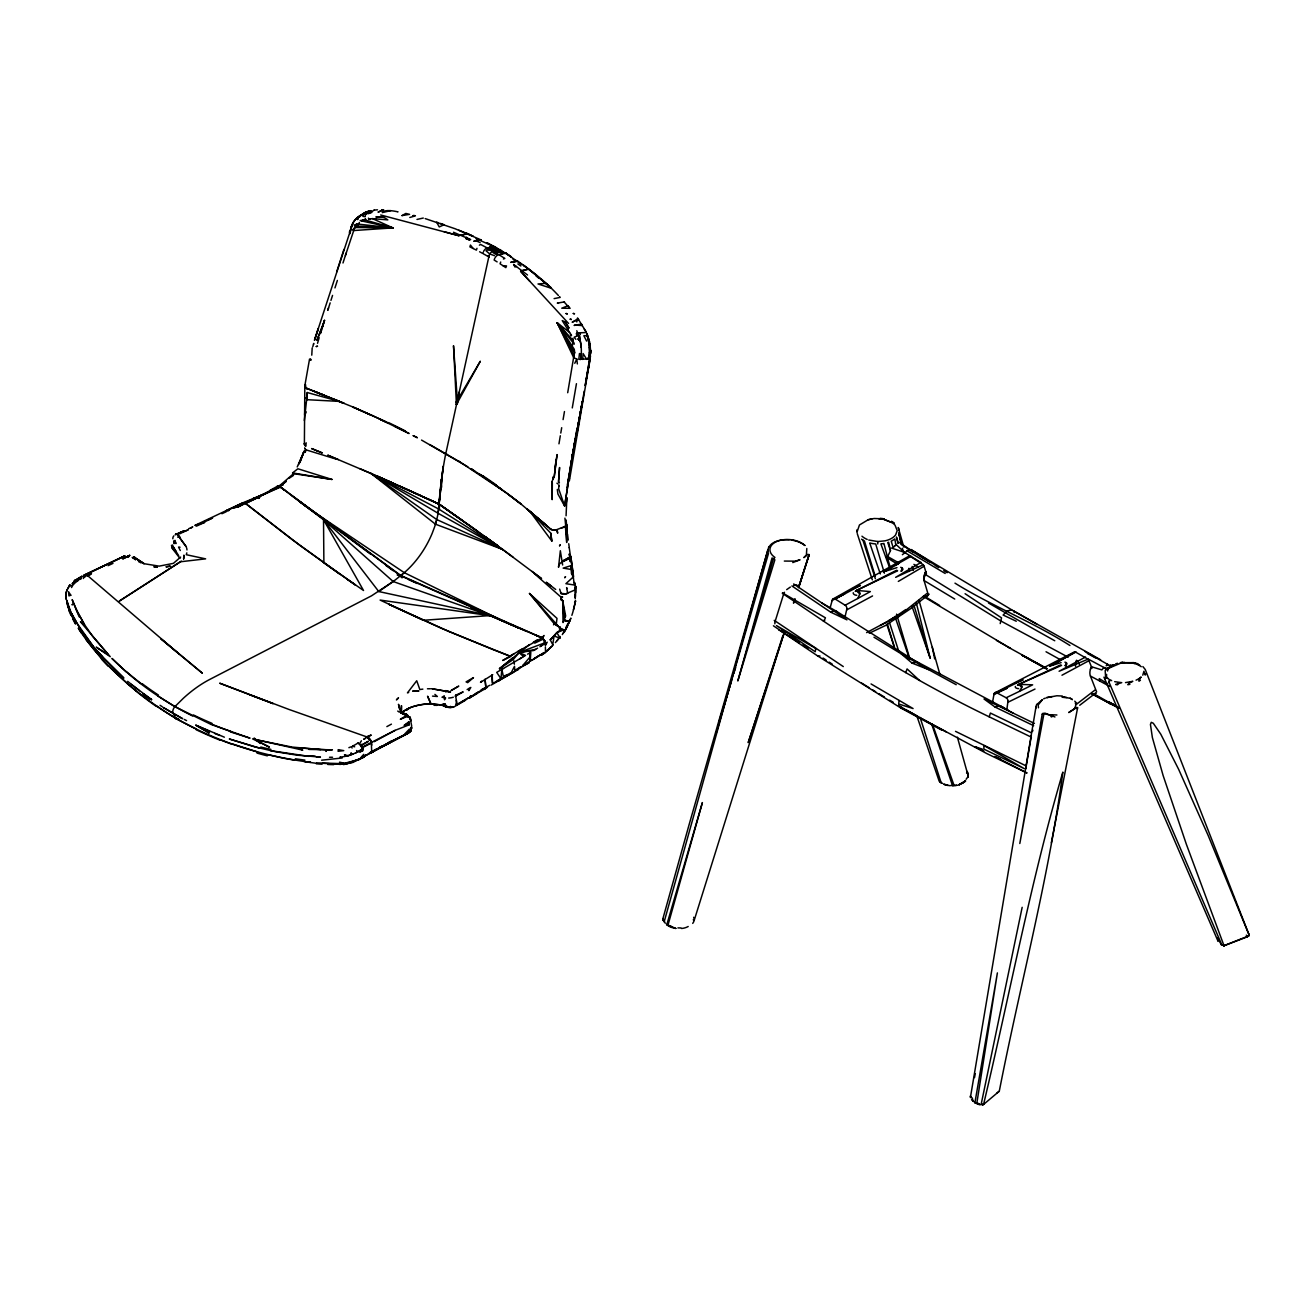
<?xml version="1.0" encoding="UTF-8"?>
<svg xmlns="http://www.w3.org/2000/svg" width="1315" height="1315" viewBox="0 0 1315 1315"><rect width="100%" height="100%" fill="white"/><g stroke="black" fill="none" stroke-linecap="round" stroke-linejoin="round"><path stroke-width="1.5" d="M877.763 543.999L877.779 541.55L868.771 540.021M305.162 414.899L305.195 403.409L304.62 414.8M575.428 586.572L575.23 598.867M562.278 562.869L562.294 561.653L569.559 557.839L570.365 561.784L569.198 553.977C572.847 561.702 558.481 559.319 558.53 567.258L560.338 550.722L562.639 565.006M553.681 477.805L551.955 481.537L552.185 499.651L552.333 483.23M846.942 608.549L844.904 617.442M572.88 577.285L570.973 565.664L563.165 568.113L571.598 569.543L572.88 577.285L565.91 583.696L574.211 584.994L572.913 573.192M304.39 443.911L304.817 385.854M491.777 675.269L492.517 683.422L492.204 675.022M575.362 594.791L575.312 597.47L575.723 587.098L574.491 582.463L575.773 587.542L574.885 588.824L575.756 587.18L574.885 588.824M304.423 443.632L304.62 444.881M305.507 384.407L305.442 387.547C305.524 380.906 303.535 388.467 307.332 388.911L304.866 386.528A5.178 3.271 3.4 0 1 304.866 385.542L305.113 384.933M135.116 559.5L134.607 557.281L135.05 558.711M361.198 757.177L363.745 754.366L364.288 756.832L362.102 758.196M1220.862 944.433L1221.865 945.041L1109.038 682.255L1109.153 679.296M457.587 403.179L459.116 392.166L456.437 404.478L457.686 399.744L480.32 361.214L456.437 404.478L457.291 399.513L453.511 345.73L456.437 404.478L457.686 399.744M338.875 401.289L343.922 403.294L306.247 388.139L339.254 401.387L306.905 399.694L307.184 392.511M545.511 651.944L545.38 646.931M532.082 571.433L541.566 578.633L502.56 549.407L438.076 513.261L443.204 466.25L439.079 504.089L478.413 531.819M566.075 515.776L566.864 497.596L566.469 502.182M67.016 600.725L69.399 610.965M67.016 600.626L67.755 606.692L73.377 619.464M798.534 587.18L798.172 585.438M306.905 399.694L307.348 392.56L339.254 401.387M581.131 347.357A25.823 13.364 88.6 0 0 580.293 341.374L579.784 335.835L578.764 335.851A5.161 2.4 -20.7 0 0 574.113 337.298L575.838 339.319M444.256 696.835L444.322 695.849L442.021 697.229L444.963 697.854L444.256 696.835L444.519 699.777L445.654 697.953M582.677 359.455L583.087 353.554L586.786 359.422L589.235 356.513L589.514 351.894A25.823 13.166 88.6 0 0 589.334 347.176L590.139 358.765L569.395 480.682M409.54 732.011L409.425 729.085L405.02 733.704L409.606 731.206A8.597 3.813 -4.8 0 0 410.987 730.22L409.392 732.422L410.987 730.22M901.548 571.17L901.827 567.768L900.693 567.291M1006.748 710.215L1008.03 700.911M566.14 521.398L566.14 526.033L555.39 530.175A5.178 2.778 -4.7 0 1 553.845 530.274L550.196 529.123L553.319 530.241L557.215 529.731L557.708 533.2L556.36 529.994M574.063 355.395L557.149 322.717L569.576 332.432L571.548 335.358M970.404 1097.515L1036.154 705.859L1036.171 707.897M899.033 700.55L898.704 704.002L913.087 708.555L871.056 683.948M856.986 529.781L856.953 532.296L859.451 524.981L868.196 519.737L874.048 518.505L884.288 518.85L880.228 518.34M552.366 482.819L551.971 481.652M561.291 528.071C569.625 526.378 565.253 519.935 567.275 532.197L565.992 528.712M589.514 360.376L585.175 385.64L590.78 351.68L588.479 338.202M954.739 599.048L923.968 580.474A10.339 5.474 -58.1 0 1 923.705 578.616L925.76 571.63L923.771 579.586L927.815 593.213A10.323 3.698 45.7 0 1 927.042 596.303M573.915 356.595L574.178 354.212L567.702 392.725M559.006 485.991L559.105 485.038L558.612 488.687L564.628 506.028L574.951 440.262M579.455 353.505L578.814 359.389L590.139 358.765M580.622 359.472L581.279 353.505M1025.848 768.716L1025.947 767.861M304.34 420.504L307.036 396.127M72.44 583.35A26.07 19.643 6.5 0 1 73.541 582.529L73.903 581.329L76.122 580.983M258.973 498.336L260.206 496.002L258.792 498.434M441.478 479.268L439.177 502.56A318.263 183.755 -60 0 1 440.065 491.761L441.478 479.268L441.61 487.24M1000.205 623.606L1001.52 617.853L965.095 593.722M135.527 559.812L135.363 557.971L144.091 563.708L159.164 566.14L173.399 563.362L180.632 557.083M556.212 459.954L554.157 477.345L557.116 454.579L554.848 468.025M305.162 414.422L306.247 411.907M411.628 728.576L411.529 727.359L410.954 729.135L411.266 727.031L411.135 729.447L411.743 727.688M570.348 619.48L568.54 623.688L570.874 618.099L569.789 620.861M469.159 688.403L468.88 690.654L470.819 687.433L467.121 689.586M83.437 578.518L84.472 574.902L124.826 555.883L83.831 575.428L86.461 574.852L87.826 576.249L85.804 574.721L87.415 575.444L91.475 573.521C88.286 577.416 87.184 574.014 84.078 575.378L83.7 576.677M589.235 356.513L588.841 359.406L589.514 351.894L590.468 356.201L588.61 367.822M304.85 385.591L309.551 359.011M567.094 487.471L567.965 481.635L567.521 484.446M338.399 459.609L327.714 455.154L371.208 473.564L438.684 509.02L437.829 514.592A64.616 37.297 -60 0 1 436.712 519.573A64.238 37.05 -60 0 1 435.61 523.518L435.462 524.192A64.747 37.379 -60 0 1 434.345 527.611L432.273 533.117A64.747 37.379 -60 0 1 429.873 538.542A64.484 37.215 -60 0 1 404.247 572.683M408.784 721.836L409.096 724.861L404.33 725.272L408.784 721.836L409.096 724.861L395.092 730.351L361.559 747.413L362.628 750.865L359.653 752.114L363.269 748.284L362.628 750.865M68.018 588.315L69.761 584.928L67.377 589.449A25.823 18.952 1.2 0 0 66.079 592.901L65.865 594.199A25.823 18.772 -4.2 0 0 66.029 598.867L66.046 598.917A25.823 18.772 -4.3 0 1 65.865 594.199L66.112 592.917A25.823 18.887 0.2 0 1 67.427 589.465L67.377 589.449M693.663 917.295A15.435 8.909 6.2 0 1 694.156 920.007L694.024 920.894L784.25 632.367M1076.097 661.478L1075.588 663.96A10.339 6.444 -62 0 0 1075.588 666.294M992.463 702.637L994.124 693.531M1026.078 766.941L1031.141 737.074M1139.25 679.099L1138.921 681.17L1140.384 680.282L1139.25 679.099L1141.141 677.028A21.221 11.095 -1 0 1 1136.061 680.151M568.064 481.093L582.381 401.634L572.272 456.108L576.595 430.679M574.639 602.697L574.869 601.251M1217.822 937.907L1217.822 940.587L1218.578 940.159M350.119 233.61L350.941 228.646L353.439 230.569L392.922 227.889L372.49 218.635L368.677 219.03L368.463 218.109M569.461 478.101L568.984 480.008M558.957 443.829L560.322 435.758M560.782 433.062L561.702 427.687M579.57 418.301L582.364 401.979M576.792 434.624L580.194 414.669M580.671 411.874L581.345 407.913M542.372 638.087L544.015 635.474C540.005 638.663 547.089 641.326 545.331 645.517L547.221 642.197M563.083 419.617L564.464 411.546M572.272 407.929L576.447 383.701M581.74 405.595L584.238 391.097M1054.959 716.971L1044.998 713.157L1042.22 714.127L1019.815 843.507L1043.748 714.785M305.82 449.796L304.702 448.201L305.82 449.796L336.574 459.247M570.496 466.562L582.381 401.634L571.4 461.236M575.51 588.216L575.691 587.164M974.514 1077.61L975.253 1073.582M571.532 349.987L572.666 343.988M576.792 321.961L577.548 317.951L586.161 331.939M982.584 1105.274L999.285 1091.203C1019.898 985.543 1048.844 877.779 1062.849 772.102C1030.73 881.247 1009.936 993.663 983.587 1104.337L979.527 1104.764L974.645 1102.677L979.379 1104.238L974.99 1102.282L997.395 972.903L976.848 1103.055L978.935 1103.663M586.112 380.199L588.512 367.674M1051.326 842.849L1077.692 707.454M397.87 211.781C399.776 212.471 385.328 208.214 382.303 212.586L390.818 210.614M1117.964 682.962L1117.586 684.803L1115.662 684.49L1121.744 682.666L1114.676 681.663M1022.166 907.317L981.204 1104.09L983.587 1104.337M312.181 347.949L311.77 355.165M409.787 217.485L415.441 215.857M298.62 464.507L304.028 451.489L305.244 452.327L305.655 450.634L304.028 451.489L297.223 466.94M529.978 656.99L529.748 652.98L530.192 661.1L526.345 663.467M573.471 609.782L575.576 600.939L573.471 609.782A47.702 28.141 -64.2 0 1 571.861 615.321M968.054 777.28L968.3 774.321M566.65 525.129L565.384 526.411L566.699 542.487L566.305 524.356L565.384 526.411L566.65 525.129L566.042 519.918M186.829 552.859L186.286 554.7L205.633 558.859L180.385 561.768L119.188 601.169L179.415 562.409M774.962 621.962L783.609 594.166A8.975 7.528 -27.2 0 1 784.299 592.539L784.48 592.276M830.028 608.188L832.428 599.525M174.632 541.155L175.963 543.621L174.994 540.35L174.122 543.67L173.629 540.909M716.511 732.225L768.47 553.533A20.629 11.753 6.8 0 1 767.779 550.015L664.141 921.914L665.357 923.212M512.998 557.1L502.56 549.407L435.462 524.192L436.744 519.557L371.208 473.564L359.702 468.6M662.776 919.119L663.286 920.533L662.776 919.119L689.29 823.995L768.864 546.629M737.896 680.743L772.069 557.938L774.864 559.828L737.896 680.743L773.384 558.924L774.929 557.428A18.196 10.635 5.6 0 1 769.933 549.308A19.478 11.408 5.6 0 1 789.345 539.561A18.147 10.619 5.6 0 1 804.681 545.413M668.004 925.086L702.391 802.577L666.886 924.412L669.22 925.727M1106.605 674.381C1107.312 677.044 1103.088 680.414 1105.652 677.767L1108.101 678.524L1105.652 677.767L1105.159 670.453L1114.101 664.782L1108.233 668.217M1107.559 670.995L1108.496 667.609L1114.101 664.782A21.27 11.128 -1 0 0 1109.876 666.935L1109.301 667.346M313.512 344.251L313.759 343.396L312.773 346.749M405.464 716.28L409.425 716.79L410.888 721.031L409.425 716.79L405.628 715.985L400.352 719.256L405.53 717.168L404.773 716.823M127.588 557.001L129.708 555.308L122.657 558.924L127.489 556.722M355.576 227.528L356.529 224.257L358.42 224.816A23.078 19.922 56.8 0 1 359.357 222.465M317.54 343.297L319.167 337.61M901.794 544.443L898.819 533.134L901.087 543.917M320.433 333.665L321.6 329.851M322.767 326.038L324.493 320.318M719.305 720.801L731.535 680.792M793.915 602.78L795.115 598.95M798.83 587.312L809.152 554.568L799.093 585.586M1031.42 737.205L989.209 716.823L990.409 713.059L1030.779 732.554M322.191 327.797L324.575 320.318L316.882 340.355L322.98 325.298L320.597 332.777M315.271 337.824L352.995 222.761M334.963 287.919L337.363 280.44M330.164 302.877L327.764 310.34L328.553 307.858M330.953 300.379L332.547 295.398M798.567 587.641L809.152 554.568M336.673 271.893L343.922 249.456M345.401 255.505L354.738 227.511L392.922 227.889L364.534 219.835L365.373 218.684L365.57 219.605L361.559 220.92L363.515 220.131M342.985 262.984L346.19 253.006M476.983 248.321L476.408 250.113L469.899 246.891L470.441 245.083L473.17 248.486M733.852 673.181L735.677 667.576M455.631 695.208L455.237 696.424L463.159 691.871L455.631 695.208L456.584 702.407L455.647 705.103M782.77 635.983L748.202 742.613L784.365 632.597M793.438 603.043L794.704 599.163M175.799 534.465L184.116 530.767L175.224 534.761L176.029 533.775M1032.439 731.518L1032.916 730.17M546.777 650.744L545.676 652.043L549.259 648.92M1096.628 691.953L1090.431 676.058A10.323 6.427 -62 0 1 1090.447 669.236L1091.434 666.754L1101.871 669.894L1103.877 667.478L1107.559 668.694M1090.447 669.236L1090.891 667.987M292.785 473.17L292.686 474.107M483.197 252.184L482.802 253.499L479.613 251.773M299.935 462.486L304.028 451.489L305.458 451.472M919.514 680.463L905.706 672.59L907.087 668.924L919.514 680.463A1766.407 1282.24 78.3 0 0 989.209 716.823M500.719 262.03L500.062 263.773L505.831 267.635L506.522 265.909L502.971 265.679M920.977 562.458L895.647 577.334L923.36 564.76L909.487 555.851L832.789 599.147A3.435 2.498 73.2 0 1 835.206 599.048L845.134 605.229L857.742 598.489L859.55 594.561M494.572 258.743L494.144 260.041L497.119 261.882M299.606 462.699L304.028 451.489M450.075 707.536L453.774 707.174L445.801 706.944L451.209 707.454M564.727 620.647L569.494 621.551L564.119 620.105L562.705 600.856L561.028 598.062L561.078 600.018L562.705 600.856L565.664 615.913L564.891 618.149L562.705 600.856L561.061 599.048M489.246 254.88L445.407 455.335A318.97 184.133 -60 0 0 441.528 479.252M564.628 631.775L567.916 624.987A45.499 27.155 -64.1 0 1 565.894 628.915L562.294 634.603M905.706 672.59A1766.407 1282.24 78.3 0 1 823.864 621.37L825.426 617.803L782.507 592.917M530.208 661.001L530.816 652.24L527.578 654.18M349.297 232.278L350.941 228.646M400.237 575.493L280.637 487.092L277.892 485.991L276.512 487.421L277.514 486.123L283.12 484.84L276.709 486.928M456.009 402.275L457.291 399.513M574.77 363.302L576.775 359.011L573.735 357.762L557.149 322.717L572.584 339.944L572.683 338.382L573.471 343.281L572.913 341.029M340.766 764.393L334.98 763.752L343.889 763.785M305.77 397.919L305.754 398.494M693.728 921.766L692.726 923.393M71.52 587.542L72.555 585.75L70.747 585.602M545.265 652.618L541.369 655.182L545.429 652.306M1085.549 657.023L1059.101 671.258L1087.998 659.193L1074.865 651.681L994.419 693.087A3.435 2.351 76.6 0 1 996.639 692.693L1006.156 697.755L1019.388 691.378L1021.525 687.86M890.206 567.373L887.346 557.313L890.469 550.623L888.644 542.224L887.74 542.536L890.469 550.623M1142.784 675.187L1143.935 671.258L1145.234 675.072L1145.644 673.954L1144.198 673.412M586.457 332.596L584.271 329.194M1248.757 934.012L1249.25 935.359L1247.409 936.79L1223.657 945.847L1248.971 935.787L1248.757 934.012L1145.25 669.516L1142.867 666.557M553.533 624.839L554.223 623.77L529.468 593.46L557.018 618.379L556.278 623.951L558.349 626.269L554.223 623.77L560.239 627.732L559.434 628.981L559.763 627.321C562.606 627.617 556.442 626.729 556.278 623.951L529.468 593.46M252.02 499.864L272.764 489.295M361.461 744.339L359.932 744.882L360.573 745.654L368.364 741.331L360.573 745.654L361.115 746.526L362.102 745.358M379.345 747.512L381.712 746.246L369.877 753.084M350.694 227.676L351.171 227.002A25.823 22.273 57.5 0 1 357.006 217.912A25.823 22.24 58.7 0 1 361.411 214.953L367 212.981L361.493 214.92A25.823 22.24 59.3 0 0 357.006 217.912A25.823 22.256 58 0 0 353.521 222.021L351.171 227.002L352.157 226.361M567.883 329.243L568.869 327.895L567.044 324.821L565.121 321.912L562.245 320.597L569.576 332.432M966.147 779.253L968.284 776.294L957.386 737.173M559.253 637.841L560.223 636.509M293.656 474.781L294.412 473.778L332.021 479.449L297.88 468.765L292.555 472.923L332.021 479.449M128.377 557.034L129.708 555.308L128.591 556.426M544.92 641.769L543.358 639.057L534.745 643.134M556.935 640.767L559.056 638.104M561.604 628.981L562.984 630.214L556.87 632.597L550.229 639.797L552.744 644.646L554.092 635.95L556.87 632.597L561.604 628.981L565.121 630.197M1129.404 682.699L1127.81 684.704L1129.848 684.359L1129.404 682.699L1132.807 681.318L1125.509 682.6M529.468 644.547L499.453 668.727L513.409 659.407L521.693 649.232L502.724 660.475L510.762 656.497L449.286 631.677L388.73 604.226L440.624 627.945L492.681 649.462L510.072 656.152L513.935 653.867M923.935 576.414L925.464 574.54L1000.518 620.812L1068.175 657.204M481.553 681.219L480.501 682.354L492.731 674.71M563.346 633.041L564.349 631.463M400.878 713.075L398.494 704.314L399.579 709.048M902.369 554.7L908.829 549.571L935.228 565.006M965.292 780.551L962.596 783.214M434.361 705.185L437.188 705.317L434.18 705.3L435.84 705.169M445.785 692.019L446.886 690.901L445.654 690.605M366.54 214.016L367.279 213.162L363.959 213.934M452.853 707.141L453.856 706.829M566.584 525.474L565.762 526.214L564.924 518.126M1073.484 709.459L1074.273 708.571M126.799 557.018L127.933 555.785M491.185 685.082L518.061 669.598L520.576 666.968L514.806 670.453L514.51 666.294L511.338 672.507L497.267 680.874M553.27 644.876L552.892 645.27A47.192 24.492 -62.5 0 1 548.996 648.87L552.004 646.175M276.775 486.747L278.583 486.008M550.229 639.797L554.092 635.95L560.206 638.334L556.87 632.597M191.152 527.989L192.763 526.904L188.587 528.762M371.142 743.337L370.83 740.296L367.411 737.107L288.856 709.41L219.786 683.241M1037.667 703.969L1036.434 704.856L1042.368 699.695L1038.193 704.971L1038.472 707.782M964.766 781.784L965.687 780.962L958.734 784.858A15.172 9.402 2.1 0 0 964.388 781.62L958.734 784.858M786.682 589.646L790.364 587.049M279.322 486.254L284.895 490.396L279.059 486.156L292.341 474.699M408.883 732.176L410.905 731.041L408.883 732.176A6 2.646 -4.8 0 0 409.113 731.913M369.236 213.079L374.298 210.104M541.139 645.994L545.051 642.23M566.403 525.77L566.436 534.367M808.051 554.24L803.876 557.642L806.407 554.881L806.802 548.503M499.453 668.727L512.554 658.075L513.146 658.947M196.51 729.085L176.161 718.845L173.103 713.338A5.161 2.975 -60 0 1 174.977 706.549L183.377 698.249A111.824 64.55 -60 0 1 209.89 679.362L371.488 595.843L393.185 581.526A180.78 104.378 -60 0 0 400.319 575.855L404.28 572.666L506.406 622.685L526.921 631.447M514.806 670.847L518.061 669.598M926.878 593.525L900.38 614.598L880.277 625.546M204.828 521.463L203.513 522.433L212.619 517.946L208.756 519.688M391.048 741.249L370.353 753.347L376.435 749.649L375.104 750.339M292.062 495.854L400.812 575.493L402.965 573.784M371.192 743.172L363.072 747.331M929.163 594.15L911.081 608.385L885.603 625.447L869.231 633.238M1095.083 689.981L1076.18 704.528M405.76 710.347L407.847 709.36L406.516 709.755M997.017 1092.929L999.285 1091.203M1079.714 705.267L1095.773 692.972M76.303 579.718L74.692 580.622L82.204 576.118L74.248 580.885L75.645 579.981M400.828 575.871L518.455 627.863L470.852 607.283M891.488 566.897L885.718 571.154L896.961 567.62M180.385 561.768L181.289 561.094M1108.496 667.609L1106.046 669.384L1122.632 662.349L1120.577 662.645L1133.76 662.678A19.676 10.652 -2.7 0 1 1138.132 663.894L1136.785 663.828M856.575 590.435L855.276 591.372A3.435 2.005 5.5 0 1 859.04 591.997A3.435 2.005 5.5 0 1 859.862 594.232L856.575 590.435L896.633 570.233L897.603 570.825L856.575 590.435L870.366 591.586L857.742 598.489M1133.76 662.678L1130.39 662.776M1076.36 707.602L1068.848 712.483L1076.36 707.602C1078.514 707.569 1076.853 710.133 1076.36 707.602L1074.897 707.667A19.1 9.764 -0.8 0 0 1075.703 704.856M378.753 591.536L393.185 581.526L489.673 615.617L423.298 620.286L380.101 600.067L489.673 615.617L378.753 591.536L323.523 519.704L299.245 501.294L370.337 553.977M173.991 549.062L172.742 549.193L173.498 547.204L172.018 547.451M352.453 746.131A22.47 10.29 -15.2 0 0 357.664 743.189L358.387 742.794M334.109 763.785C356.94 765.774 372.967 749.336 391.591 741.627L382.188 746.608M371.011 753.068L370.731 753.051M476.901 693.531L469.241 698.035L471.049 696.983M289.333 478.134L293.212 475.603M361.395 740.789L359.242 744.191L357.779 743.222M354.13 225.095L356.529 224.257M1061.123 662.612L1049.584 666.195L1055.698 662.234M195.146 525.293L204.598 522.433L196.395 526.164L195.146 525.293L242.733 502.823M539.873 655.347L544.279 652.519L532.246 660.163M539.906 646.75L546.235 642.871M72.177 583.745L73.18 584.896A22.47 16.799 10.5 0 1 77.24 581.23L77.914 580.868M1018.846 684.342L1017.465 685.214A3.435 1.759 -0.4 0 1 1021.196 685.625A3.435 1.759 -0.4 0 1 1021.854 687.548L1018.846 684.342L1060.597 664.93L1061.517 665.423L1018.846 684.342L1032.637 684.836L1019.388 691.378M539.577 655.297L534.548 658.421M530.027 654.821L529.748 652.98M538.377 656.037L533.101 659.325M892.984 618.034L888.743 620.647L900.38 614.598L892.984 618.034A280.374 148.447 -58.1 0 0 905.723 609.585M476.178 609.667L542.01 637.874L517.814 651.55M524.422 664.634L522.499 665.801L530.077 656.925L530.307 660.837L531.638 660.212L530.422 660.574M533.364 642.197L537.26 639.83M537.621 648.131L533.742 650.481L519.08 652.519L523.502 656.612M376.616 749.764L408.899 732.85L364.304 756.109M409.442 722.428L404.33 725.272M498.549 680.693L513.77 672.096M519.639 658.914L525.523 655.412L519.08 652.519L545.1 642.706M507.886 674.562L503.333 676.255L501.837 669.384L503.53 668.513M81.07 578.945L75.892 580.589L77.273 581.263M521.545 657.779L503.431 668.447M469.669 697.788L487.503 687.268M896.337 564.645L911.065 556.278M923.705 565.286L924.133 566.223L898.309 581.411M493.076 683.34L500.325 679.05M177.804 537.293L179.399 536.471L180.27 537.391M482.391 689.635L481.208 689.8L489.722 685.312M475.323 693.778L478.874 691.706M371.767 751.523L369.285 752.969M456.321 700.32L456.847 704.922L485.843 687.614L485.038 679.197L485.909 687.564M462.124 702.194L465.674 700.139M369.86 739.046C368.858 738.833 372.704 742.613 368.184 737.468M468.14 697.969L456.831 704.511M462.403 702.029L454.76 706.451M883.433 572.14L898.392 563.806M451.489 690.326L458.787 686.101L451.012 690.556M376.994 748.761L372.276 751.243A4.06 2.844 -66.5 0 1 371.718 752.262L371.274 741.183L366.754 737.058L371.241 735.036L366.178 736.959L369.038 738.257L367.362 737.189M516.927 669.647L529.123 662.694L524.586 664.93M467.285 238.081L466.052 238.788L470.671 239.626L453.478 232.245M179.514 533.791L188.177 529.879L179.284 533.052L179.958 533.545M1109.679 681.137L1109.038 682.255M358.025 759.889A22.47 9.797 -15.4 0 0 361.576 758.015L352.93 762.437L343.609 764.459L346.831 763.423L345.352 763.637M408.587 732.932L388.763 742.482M530.241 660.968L531.638 660.212M872.552 595.942L846.827 609.831M81.793 577.679L77.963 579.537M270.085 490.347L277.892 485.991M391.426 724.138L386.857 726.62M1076.032 651.977L1049.584 666.195M1088.376 659.703L1088.935 660.705L1061.978 675.22M374.085 741.709L395.092 730.351M407.897 732.85L383.964 745.671M367.395 737.09L369.975 735.726M831.951 600.577L844.805 593.706L833.957 599.114M835.206 599.065L860.437 585.422L852.893 588.643M866.601 632.614L900.38 614.598M1052.756 664.963L1074.454 652.322M487.881 256.31L488.851 255.8L489.295 257.132L483.526 253.894M562.294 561.686L569.576 557.905M370.37 752.837L372.737 751.588M479.383 245.149L480.665 244.475L487.191 247.927L494.506 246.612M90.143 574.162L84.078 575.378L124.826 555.883M572.222 573.422L571.483 573.8L570.973 565.664L571.598 569.543M227.676 511.091L229.369 510.22M243.324 502.642L225.966 510.828L280.506 487.125L279.717 486.468M898.835 616.423L895.745 617.672M177.328 718.976L179.087 719.535L176.374 717.957M280.013 486.681L237.407 507.294L244.968 503.037L300.247 545.643L355.576 585.093L347.637 579.619M360.146 758.837L349.774 762.848M355.691 752.887L357.105 752.196L356.612 750.536L357.055 752.213L352.716 754.185A25.823 14.547 -14.3 0 1 348.113 755.829M1035.004 689.06L1008.013 702.226M996.639 692.709L1023.119 679.789L1015.311 682.945M993.745 694.649L1007.241 688.156L993.893 694.057M256.589 497.711L258.956 496.593M901.926 570.71L900.824 571.121M108.06 565.664L112.975 563.379M245.132 503.086L249.817 500.9M233.741 508.313L237.785 506.472M1034.412 723.431L983.982 698.972L995.11 707.092L999.647 705.761L1004.233 707.848M221.906 513.721L226.229 511.749M873.982 637.216L901.202 653.818L912.051 663.089L917.377 661.987L1001.159 706.369M1065.873 665.143L1064.739 665.554M132.174 557.363L134.935 559.352L133.982 557.363L132.716 557.774M791.893 585.948L830.669 612.149L833.529 610.9L836.652 611.393L919.152 663.533M357.631 759.823L343.182 763.67L316.734 762.897M503.398 259.022L504.829 258.43L498.796 254.633A5.161 3.074 -58.7 0 0 495.032 257.839M242.486 502.988L263.707 494.226M254.272 498.812L252.743 498.747L263.493 494.44M411.217 707.24L404.001 710.922A29.949 12.986 -4.4 0 0 401.354 713.207L401.453 705.744L401.354 713.207L404.001 710.922A29.292 12.64 -4.6 0 1 407.239 709.015C418.91 703.081 434.164 702.752 447.248 706.352M1106.145 665.735L1108.463 664.831L1085.072 651.517M516.45 266.468L514.987 267.027L513.606 264.414L527.512 274.999M792.764 562.573L800.03 559.796L795.213 561.143L784.332 561.061M408.702 692.397L407.453 692.874L416.74 680.743L419.83 689.537L422.855 689.126M1043.617 698.807L1045.261 698.183M409.294 717.711L407.288 714.702L402.111 713.601L404.182 714.489L406.877 714.555L401.502 712.336L407.814 715.689M404.724 714.702L404.182 714.489M1096.003 693.432L1094.228 693.679M348.886 747.676L351.368 746.723L352.108 748.038M371.734 742.975L370.699 741.233L371.882 745.046M516.844 260.6L511.617 262.293L517.65 261.143L510.713 262.375L516.844 260.6C531.918 270.676 546.103 282.248 558.431 295.53M416.987 219.441L423.282 218.043M528.564 269.115L522.055 270.676L528.564 269.115L551.38 288.001L540.383 278.698M575.049 589.942L565.516 593.969A5.227 2.794 -2.6 0 1 563.938 594.035L562.869 593.986A5.194 3.172 -4.5 0 1 561.028 593.525M1115.662 663.828L1117.569 663.27M872.026 518.8L868.196 519.737M480.846 239.807L474.041 241.204L480.846 239.807L474.616 240.941L480.846 239.807L455.187 228.777L425.172 218.586M365.57 219.605L360.179 220.608L392.922 227.889L354.623 225.983L357.302 224.043L392.922 227.889M364.617 212.915L370.994 210.679L365.455 212.372A25.823 22.24 59.5 0 0 361 215.315A25.823 22.273 57.7 0 0 359.077 217.271L361 215.315A25.823 22.256 60.6 0 1 370.583 210.696M348.311 763.16L343.609 764.459L351.237 762.486M498.023 248.798L490.906 249.982L497.267 248.371L503.218 251.839L495.969 252.924L497.382 253.779L495.985 254.387L493.125 252.677L493.109 251.214L487.372 249.406L495.739 247.516L497.267 248.371L493.109 251.214A5.161 2.975 -60 0 0 489.755 253.992L485.991 250.754M415.77 705.793L423.233 704.33A22.026 9.189 -5.2 0 1 428.394 703.985L430.958 703.936L427.556 696.194L431.008 703.936L440.509 704.955L444.947 703.92L446.508 706.27M252.743 498.747L258.529 497.3L245.609 503.464L292.407 539.775L339.697 574.096M346.338 756.125L344.481 754.777L348.064 755.698L346.338 756.125A25.823 15.665 -14.4 0 1 339.977 757.078L340.043 757.062M374.052 210.104L377.504 209.808M342.196 757.982L321.633 760.202M1139.711 665.078L1138.395 664.93A17.49 9.139 -1 0 0 1133.875 663.368L1132.166 663.039M471.789 695.849L470.08 696.309L471.345 696.095M486.928 249.932L494.654 248.124M501.015 250.524L494.539 252.069L495.262 252.496L501.755 250.951L493.109 251.214L499.552 249.636A2.581 1.496 -60 0 1 500.801 251.527M172.955 548.602L172.051 548.141L179.925 558.333M498.796 254.633L506.045 253.187L511.387 256.935L504.681 252.727L500.999 254.14L503.957 252.283L506.538 253.565M554.108 298.62L560.239 297.387L559.631 296.763M467.762 233.889L460.431 235.106L467.762 233.889L473.121 236.223L466.611 233.133M1052.082 696.572L1046.444 697.69L1056.882 695.766L1062.339 696.029M519.08 652.519L535.567 649.38M483.821 689.455L485.021 689.224L484.15 689.257M957.189 785.203L949.298 785.647L944.055 784.2M955.068 785.663L956.942 785.334M681.548 928.505L683.389 928.226A14.827 8.827 4.7 0 0 688.189 926.5M576.71 335.374L578.485 335.095L579.619 338.448M368.677 219.03L370.583 218.767M371.866 212.438L368.101 213.737M558.497 303.354L557.313 303.108L564.464 301.891M822.976 620.631L824.653 620.466M576.792 332.909L586.096 332.547M479.597 474.304L484.134 477.148L471.378 469.044L473.745 470.54M498.615 680.644L499.569 680.578M450.404 706.352L449.829 707.684M174.221 549.423L172.347 547.977M560.963 597.092L562.524 597.043L560.963 597.092L533.742 573.061M1133.875 663.368L1135.141 663.335L1133.037 663.187M427.457 688.781L430.482 688.748M1011.695 609.913L1007.372 610.883L1003.115 615.042L1016.281 621.239M680.989 927.946L677.915 927.897M877.779 541.55L885.127 540.827A21.139 12.427 4.6 0 0 895.63 534.909L897.208 530.619L895.071 525.227A17.424 10.257 4.6 0 0 891.784 522.499L882.217 518.702L879.258 518.932L882.217 518.702L891.784 522.499M332.531 757.259L329.523 757.259M1056.915 714.998L1051.458 714.752L1053.085 715.886L1051.934 716.741L1050.948 716.609L1053.085 715.886L1042.927 713.338L1042.22 714.127M372.49 218.635L387.826 219.884L384.128 217.402L380.232 216.975L376.304 216.712L376.32 218.635M590.451 351.615L590.649 350.201L590.731 353.127M308.828 749.418L332.399 749.813L326.498 749.78L326.005 751.424L326.334 749.78L297.963 747.824L302.746 750.125L252.562 738.866L269.394 747.117L255.373 739.622L292.111 747.068L320.663 749.632M84.916 574.688L86.757 575M1131.294 662.891L1133.399 662.941L1121.794 662.661L1124.818 662.596A19.939 10.421 -1 0 0 1120.133 663.122M174.681 706.549L211.14 724.483L250.031 738.159L230.339 731.896M133.982 557.363L144.091 563.708L134.557 557.379M316.29 756.881L320.433 757.078L297.469 755.221L275.591 751.72L254.88 746.904L229.303 738.981L260.074 748.251M322.537 763.308L328.208 763.604M799.389 642.838L778.776 629.671L817.552 655.856L820.001 656.004M432.52 696.128L437.369 696.49L434.903 694.369M817.552 655.856L901.268 708.259L903.75 708.423M327.994 763.604L340.158 764.36L339.549 762.158L343.346 763.045M448.957 707.536L445.801 706.944M376.304 216.712L384.128 217.402M309.107 756.388L270.265 750.618M180.056 547.237L178.528 547.056L180.287 550.508M496.051 247.467L476.063 238.689M1062.06 697.213L1070.18 698.216L1072.317 699.547L1070.18 698.216M304.077 761.549L310.702 762.322C256.228 755.468 202.198 737.386 156.748 706.122M306.28 761.944L316.701 763.341M362.841 216.35L365.208 216.696A5.161 2.531 79.9 0 1 366.49 213.309M1062.898 696.703L1066.679 697.443M294.494 760.152L283.728 758.229M450.47 691.986L431.978 688.781L450.47 691.986L447.429 691M278.747 486.057L278.796 486.024A5.161 2.844 63 0 1 279.766 486.451M925.037 596.205L926.138 596.418M545.248 643.495C546.941 640.586 538.46 635.868 542.01 637.874M283.07 758.097L267.948 754.728M693.235 919.826L694.156 920.007M954.986 583.153C992.102 606.199 1032.785 621.913 1069.95 645.501M445.144 705.991L440.673 705.004L444.947 703.92L445.358 706.763L442.941 705.465M576.151 333.862L578.206 334.339L576.775 330.739M564.842 620.351L568.754 621.305L564.119 620.105L563.034 622.537L562.705 600.856M945.025 784.743L947.951 785.433L943.677 784.25M380.676 214.986L459.231 235.812L444.092 231.703M1064.887 662.168L1065.988 662.546A3.435 1.841 -2.1 0 1 1066.86 664.19M173.333 713.404C138.354 693.054 207.063 732.784 172.807 713.108M966.541 772.891L968.087 773.335L967.183 771.445M257.658 752.016L232.541 744.027M540.843 637.298L535.386 635.03L541.517 637.627A5.161 3.156 57.6 0 1 542.651 638.367L543.013 638.696M352.535 746.197L354.672 746.838M325.791 395.963L316.603 392.396L355.494 408.028L386.939 422.329L371.356 415.047M891.488 548.059L904.408 552.316L921.305 562.738M438.503 222.794L436.629 222.169L439.259 226.936L444.108 224.701L440.377 223.418M982.486 749.205L974.875 746.657L983.834 751.046M779.351 629.836L773.417 625.792M670.535 926.286L671.916 926.763M489.755 253.992L494.522 255.685M249.439 694.665L273.093 703.624L219.983 683.307M224.372 737.189L195.836 725.173L209.003 732.915L195.836 725.173L210.055 731.535M312.608 390.687L323.013 394.747M912.051 663.089L928.62 669.647L956.219 684.704M219.737 735.447L214.674 733.441M407.962 715.755L405.694 714.193M458.836 230.207L466.841 233.495M401.502 712.336L406.253 714.242M334.898 399.579L343.922 403.294M406.351 716.494L407.272 716.872M541.221 637.413L400.812 575.493M370.32 473.153L421.31 495.854M375.613 475.455L391.459 482.408M899.164 563.099L887.231 556.278M400.5 486.435L439.079 504.089L461.647 519.869M917.262 717.152L939.173 781.176L942.576 783.428M408.735 579.685L417.151 583.498M436.744 519.557L502.56 549.407L438.684 509.02M427.244 498.582L439.079 504.089M1091.401 693.712L1118.588 707.815L1093.85 693.843M830.669 612.149L846.959 619.858L793.652 583.959M387.925 422.97L379.279 418.877L409.096 433.523L394.549 426.29M1111.668 680.628L1109.728 679.658M1107.789 683.899L1099.258 678.606L1099.784 681.055L1109.909 686.446M995.11 707.092L1033.656 725.699M1026.193 765.938L955.512 731.354M996.491 757.21L1000.123 758.952M994.617 756.454L1027.048 773.006L986.694 753.511L899.493 706.714L917.886 716.461M192.664 716.018C162.961 701.24 135.396 681.943 111.956 658.437L126.109 671.735M1116.928 706.221L1108.233 701.602L1118.966 707.98M141.067 562.902L138.502 561.554M1138.395 664.93L1141.272 666.721M917.377 661.987L901.202 653.818L928.62 669.647M184.314 719.453L186.566 720.62M1107.345 669.335L1087.571 658.733M1090.431 676.058L1099.784 681.055M1107.049 664.075L1110.32 665.834M996.441 640.405L1010.446 648.377L923.212 596.402M1008.802 647.49L1045.261 667.691M932.072 724.318L946.29 731.962M1110.616 664.848L1112.391 665.801M1046.691 669.039L1021.87 655.1L1046.888 668.579M1109.449 703.377L1111.208 704.33A10.323 6.411 -61.9 0 0 1113.361 704.363M901.268 708.259L942.115 730.302M1087.357 653.44L1095.576 657.911M305.82 446.163L306.181 442.793M1113.838 705.432L1118.901 708.193M421.54 440.081L467.811 466.809M177.361 719.354C138.765 695.997 102.899 666.327 78.292 628.143L81.366 632.959M1021.87 655.1L1046.888 668.891M1091.565 693.498L1111.208 704.33M1013.043 713.125L999.647 705.761L1007.915 709.87M561.078 593.492L559.664 589.136M919.662 717.448L930.297 723.332M1046.033 651.763L1061.09 660.097M1221.98 944.68L1224.166 945.912M891.521 521.25L894.414 523.058M1100.655 659.818L1013.339 610.801L910.785 549.473L925.464 558.678M429.709 444.552L460.562 462.37M905.525 709.426L916.128 715.459M1036.861 624.231L1013.339 610.801L1014.407 612.511M988.469 602.96L1005.12 612.642A2319.907 830.373 45.7 0 0 1054.761 640.75M821.908 603.043L836.652 611.393M279.355 486.221L309.518 509.02L404.28 572.666M889.663 700.172L893.181 702.243M898.474 705.333L901.991 707.388M861.522 539.216L864.432 541.007L875.215 576.184M906.627 550.541L945.189 573.471M438.076 513.261L371.208 473.564L435.462 524.192M879.143 693.843L884.403 697.016M935.31 565.483L938.696 567.554M943.775 570.644L947.162 572.715M924.231 596.09L939.65 605.492M560.782 593.361L566.009 593.87A5.26 2.597 -3.4 0 0 567.702 593.328L566.634 587.608L566.814 588.578M913.909 564.365L918.347 567.094M918.33 555.062L930.215 562.393M861.637 683.093L869.412 687.893M872.519 689.816L875.626 691.723M901.285 544.509L913.235 551.922L899.427 542.47M886.31 557.248L897.783 564.365M174.451 550.229L175.668 550.985L174.813 550.114M399.333 712.138L397.722 711.07M479.86 474.452L484.134 477.148M802.824 645.024L807.985 648.311M174.78 550.64L173.185 548.98L176.226 552.316L173.498 547.204L178.709 555.834M157.816 695.898L175.076 706.78M160.052 705.317L162.189 706.681M458.623 461.088L508.017 493.963M843.293 666.573L774.223 620.368M973.938 1101.723L971.538 1099.767M512.834 258.973L515.858 260.978M823.075 658.042L826.149 660.097M829.223 662.152L832.296 664.19M782.326 593.295L823.864 621.37M781.784 630.181L785.104 632.433M790.101 635.786L795.082 639.156M471.575 469.028L474.929 471.296M490.265 481.553L481.898 475.833L502.1 489.788L495.492 485.071M174.632 717.776L176.161 718.845M556.935 483.197L558.102 484.019M385.805 565.401L393.07 570.644M483.969 535.813L503.366 549.982M939.65 781.866L941.228 783.017L920.089 717.48M485.284 536.75L497.497 545.676M493.684 542.881L498.533 546.432M335.21 528.285L323.523 519.704L323.885 562.886L363.532 590.501L323.523 519.704L393.185 581.526M805.027 545.495L803.695 544.509A21.073 12.016 6.8 0 0 791.236 540.038M143.302 693.712L151.57 699.629L142.99 694.797L151.652 699.679L131.336 684.392M496.281 485.465L519.343 502.626L551.034 529.452L527.2 509.102L533.134 514.034M299.245 501.294L306.428 506.719M527.825 268.556L523.419 265.268L534.86 274.095M465.954 237.834L469.061 240.201M551.001 585.865L546.284 582.249L555.703 589.482M139.423 690.786L127.654 681.351M546.991 526L530.537 511.962M541.977 637.89L542.602 638.383M466.299 237.127L469.356 239.626M536.01 275.903L538.739 278.155M202.263 673.116L160.923 638.86L202.115 672.984M179.35 654.212L87.431 575.46M527.2 509.102L544.64 524.06L540.679 520.411M857.232 533.545L872.338 579.866M993.055 702.654L992.431 702.111L993.598 703.328M1074.766 701.158L1076.853 703.443M521.825 264.709L505.059 252.661M410.543 718.565L410.066 716.954M126.815 682.978L108.603 665.965M254.173 737.994L260.255 743.517M548.322 285.75L545.725 283.366L538.016 283.958L550.903 288.149L549.621 286.949M895.499 543.933L904.408 552.316M172.988 546.07L172.495 544.952M177.065 534.137L186.401 546.991L177.065 534.137L179.087 536.076M970.322 1096.743L971.243 1097.68L970.388 1095.954M580.31 341.259L577.844 338.744L580.326 341.358L578.764 335.851M542.783 638.548L544.788 641.441L542.816 638.531L543.588 639.386M564.168 302.055L568.803 307.151M529.666 281.114L520.559 271.219L568.59 323.474M102.143 657.073L123.857 678.096L95.781 649.889L75.843 621.716M101.797 658.799L86.215 639.912M95.781 649.889L81.037 630.263L71.52 613.365L73.574 617.524M557.149 322.717L574.244 349.28L574.787 353.11L557.149 322.717L574.228 344.185L572.222 338.908M551.856 541.106L530.011 511.519L550.64 533.019L551.856 541.106L550.738 533.134M663.023 919.349L664.601 921.684M1246.324 935.129L1247.409 936.79M304.603 444.848L305.573 445.982A5.194 3.255 -3.1 0 1 304.587 444.881L304.423 444.24A5.227 3.172 3.8 0 1 304.521 443.287M544.229 640.405L544.739 641.473M565.121 321.912L568.869 327.895M75.678 623.721L66.983 603.486M586.621 341.095L583.844 335.72L587.279 335.637L588.495 341.144A25.823 13.512 88.7 0 1 589.416 347.144M973.1 1101.23L972.229 1097.877M1219.613 941.458L1220.435 943.184M75.596 608.253L84.489 624.576L80.429 621.765L110.246 656.695L96.225 647.144L108.389 654.755L92.855 636.575L84.637 624.806L77.618 612.494L72.161 599.624L79.179 616.834M1103.959 677.143L1218.134 941.441M1088.935 660.705L1092.042 668.217M1077.758 660.64L1079.319 664.387M570.348 334.109L571.088 335.884M1249.25 935.359L1208.123 835.387L1178.602 769.242L1160.767 734.181L1153.304 723.266L1151.266 722.313L1150.444 724.434L1152.384 737.584L1163.118 775.521L1186.344 844.214L1223.969 945.6M72.391 616.291L66.013 598.539M67.838 604.555L68.627 606.642M890.255 569.461L880.869 543.884A21.96 13.347 3.1 0 0 883.91 543.473L887.329 556.623M932.499 724.318L954.148 785.68L952.586 785.762L931.743 724.351M911.821 605.837L930.149 658.125L916.226 602.566M880.327 573.932L869.708 542.98A20.35 12.377 3.1 0 0 875.708 543.933L884.387 573.176M894.94 616.488L909.553 659.062M171.953 547.254L171.46 545.314M886.803 624.263L894.364 647.44M862.903 540.153L875.346 578.715M889.334 622.094L898.967 651.944M588.331 337.971L589.202 340.684A23.341 12.328 88.7 0 1 589.547 341.949M913.974 605.426L930.149 658.125M887.444 624.231L894.479 647.21M924.133 566.223L926.45 573.915M912.117 566.453L913.317 570.431M896.567 614.138L909.898 658.996M1075.341 702.999L1075.604 703.92M410.559 718.976L411.069 720.669M902.369 548.256L903.471 552.021M903.816 547.122L898.227 527.496A20.514 12.476 3.1 0 1 899 529.978M918.988 600.314L939.946 674.579M898.819 533.134L901.317 543.046M513.968 660.82L514.362 664.207M932.319 647.194L934.669 658.881M186.681 547.977L186.993 549.949M589.202 340.684L589.991 344.662M411.02 722.51L411.726 726.307M572.6 570.841L573.209 574.704M571.433 563.083L572.337 569.083M571.187 561.374L569.247 547.599M570.315 555.341L570.595 557.281M557.297 489.459L557.922 494.029L564.628 506.028L573.159 450.864L568.014 481.421L568.277 479.745M573.587 576.66L570.809 556.393L572.913 572.781M568.738 543.72L569.28 547.813M567.505 534.054L568.261 540.021M576.775 359.011L577.351 363.943M439.046 504.598L439.489 508.675M590.172 346.042L590.402 348.804M566.65 524.882L567.275 532.197M530.077 656.925L530.307 660.837M1065.988 662.546L1066.087 667.938M774.864 622.899L774.88 623.82M590.649 350.201L590.649 351.647M580.655 359.455A25.823 13.216 88.6 0 0 581.214 347.341A25.823 13.479 88.7 0 0 580.359 341.325M587.032 335.44A25.823 13.725 89 0 1 589.564 347.111M304.883 760.103A284.303 188.16 -18.7 0 1 295.333 758.771M333.698 764.64A178.922 101.781 -13.4 0 1 327.764 764.459M322.076 764.212A217.485 132.799 -15.4 0 1 316.241 763.768M219.868 740.115A553.105 438.257 -37.8 0 1 196.099 729.677M232.328 744.389A528.252 417.299 -37.1 0 1 220.082 739.753M267.323 755.846A424.893 321.419 -29.5 0 1 257 753.084M315.14 756.141A220.082 135.1 -15.9 0 1 309.452 755.747M270.956 749.369A368.825 271.761 -26.5 0 1 260.781 747.052M364.748 756.24A26.037 12.345 -15.3 0 1 358.009 760.07M361.904 749.073A26.07 13.002 -15.9 0 1 356.973 752.098M362.233 749.172A26.004 13.232 -15.5 0 1 357.236 752.295M558.727 638.663A49.543 25.495 -62.4 0 1 558.152 639.402M557.856 639.665A48.03 24.771 -62.4 0 1 555.407 642.591M517.863 263.953A413.748 311.721 -25.4 0 1 520.822 265.992M589.81 343.297A23.341 12.328 88.7 0 1 590.024 344.645M590.386 353.012A23.078 11.588 88.5 0 1 589.827 358.403M211.962 723.316A461.023 353.423 -30.6 0 1 193.469 714.982M230.667 731.403A447.84 344.925 -31.6 0 1 211.452 724.023M482.474 475.537A753.101 426.29 -2.4 0 1 496.051 484.808M352.617 754.054A25.823 14.268 -14.4 0 1 348.031 755.566M411.266 707.273A28.388 12.016 -5.1 0 1 415.803 705.826M453.297 697.213A8.613 3.83 -6.6 0 1 448.694 698.051M569.346 620.318A49.214 28.766 -63.9 0 1 568.721 621.765M568.064 623.195A49.214 28.766 -63.9 0 1 565.943 627.419M575.51 588.841A47.093 27.944 -62.9 0 1 575.658 592.802M483.641 251.264A5.161 2.893 -61.3 0 1 487.191 247.927M86.79 639.632A284.303 213.572 -11.4 0 1 81.875 632.729M71.01 615.371A178.922 129.215 -0.2 0 1 69.12 611.015M75.35 623.836A217.485 159.805 -4.9 0 1 73.065 619.562M156.436 706.5A553.105 440.706 -37.6 0 1 136.234 691.296M136.365 691.164A528.252 420.323 -36.8 0 1 126.7 683.093M108.225 666.261A424.893 332.843 -27.7 0 1 101.452 659.062M76.089 621.633A220.082 162.649 -5.4 0 1 73.788 617.442M102.57 656.76A368.825 286.621 -23.6 0 1 96.176 649.626M69.514 586.161A26.07 19.643 6.5 0 1 70.418 585.159A26.004 19.446 5.5 0 0 69.629 586.227M72.539 583.466A26.004 19.446 5.5 0 1 73.689 582.644M476.688 241.056A413.748 314.942 -24.8 0 1 480.123 242.634M158.49 695.125A461.023 360.852 -29.5 0 1 142.119 683.636M141.724 684.03A447.84 351.812 -30.6 0 1 126.322 671.538M388.451 422.559A753.101 455.401 1 0 1 405.447 430.991M172.857 538.788A8.613 5.605 11.4 0 1 173.843 535.863M769.209 546.728A21.073 12.016 6.8 0 1 789.214 539.824M793.537 585.586A9.271 2.844 -31.5 0 1 796.742 584.912M1031.009 737.238A8.975 1.496 -77.1 0 1 1031.371 735.315M1107.23 677.702A17.966 9.386 -1 0 1 1105.784 675.433M901.827 567.768A3.435 2.071 3.9 0 1 902.83 569.674M856.739 595.301A3.435 2.005 5.5 0 1 853.271 592.736M845.134 605.229A3.435 2.498 73.2 0 1 846.844 607.892M1018.632 688.616A3.435 1.759 -0.2 0 1 1015.344 686.479M1006.156 697.739A3.435 2.367 76.6 0 1 1007.898 700.254M924.231 575.23A10.339 5.474 -58.1 0 1 925.76 571.63M1075.785 662.744A10.339 6.444 -62 0 1 1076.541 660.229M867.177 539.413A17.358 10.208 4.6 0 1 861.966 536.191M587.016 333.648L587.756 336.229L587.016 333.648M402.061 215.594L409.573 214.345L405.793 213.441L402.061 215.594M394.073 704.676L394.073 704.676M983.998 745.556L983.867 749.123L1024.237 768.618L983.998 745.556M908.928 568.458L909.142 571.384A10.323 5.474 -58.1 0 1 908.928 568.458M580.326 332.728L580.244 334.289L580.326 332.728M559.565 467.581L558.563 481.257L559.565 467.581M183.903 555.341L183.64 558.924L183.903 555.341M501.837 669.384L500.966 678.672L496.708 672.376L501.837 669.384M408.143 708.538L407.157 709.311L409.096 708.39L408.143 708.538M815.744 648.427L815.251 651.763L776.475 625.578L815.744 648.427M552.859 478.939L553.352 476.868L552.859 478.939M338.382 749.698L338.087 751.292L343.757 750.635L338.382 749.698M446.853 454.398L444.536 453.067L446.853 454.398M316.29 346.519L317.457 346.256L316.29 346.519M314.86 339.073L314.466 340.338L318.394 328.339L314.86 339.073M354.245 228.498L353.817 229.517L354.738 227.511L354.245 228.498M310.652 359.159L310.767 360.376L310.652 359.258M83.996 576.825L85.524 576.447L83.996 576.825M365.8 755.139L365.323 755.846L365.8 755.139M358.222 218.356L357.433 219.49L358.222 218.356M365.619 738.159L363.811 739.26L365.619 738.159M560.272 544.854L559.565 545.774L560.272 544.854M565.483 576.792L564.809 577.63L565.483 576.792M896.501 537.293L898.112 543.177L896.501 537.293M894.562 546.218L893.181 547.615L891.208 541.155A22.996 13.988 3.1 0 0 894.808 538.887L895.877 544.985L894.562 546.218M398.429 697.953L396.423 699.909A34.946 15.501 -3.8 0 1 398.445 697.969M563.543 560.469L562.113 561.801L568.162 558.053L563.543 560.469M473.416 677.636L467.696 682.649L466.102 681.877L473.416 677.636M286.226 481.306L281.903 484.873L286.226 481.306M548.684 649.199L546.35 651.057L548.684 649.199M399.546 575.658L397.344 574.934L399.546 575.658M400.73 576.332L402.061 577.663L400.73 576.332M381.876 209.792L383.717 209.89L378.03 212.142L382.78 209.825L381.876 209.792M567.932 305.77L561.768 308.203L570.102 308.318L567.932 305.77M575.838 325.117L574.08 325.397L581.542 324.098L582.381 325.561L575.838 325.117M578.123 318.756L572.173 322.208L578.584 319.43L578.123 318.756M73.722 603.848L71.947 604.752L73.772 603.963M70.796 595.218L68.955 595.909L68.544 591.734L70.796 595.218M371.027 211.896L369.088 212.389L371.027 211.896M414.028 690.753L412.647 691.131L418.926 691.033L414.028 690.753M170.079 566.124L165.969 566.864A34.946 21.599 11.3 0 0 170.079 566.124M494.21 246.678L489.279 247.368L494.982 247.105L486.994 242.848L494.21 246.678M363.187 214.805L361.411 214.953L363.187 214.805M414.521 215.611L413.058 215.644L414.521 215.611M574.458 313.743L573.291 313.48L574.458 313.743M157.126 567.143L154.102 566.831L157.126 567.143M675.811 928.439L672.162 927.617A13.265 7.906 4.7 0 1 666.491 924.445L675.811 928.439M134.886 557.494L133.571 557.05L134.886 557.494M571.351 319.463L570.2 319.2L571.351 319.463M567.291 313.858L566.075 313.529L567.291 313.858M316.981 450.749L311.606 448.563L322.356 452.952L316.981 450.749M357.351 408.998L352.897 407.075L370.567 414.866L357.351 408.998M405.513 488.753L376.846 475.997L438.75 504.039L405.513 488.753M417.233 437.648L413.255 435.692L417.233 437.648M352.716 754.185L350.776 753.051L352.699 754.185M470.885 526.493L439.374 504.401L497.399 545.594L470.885 526.493M511.749 496.938L508.56 494.539L521.118 504.204L511.749 496.938M559.368 482.671L558.448 481.947L559.368 482.671M845.611 617.524L845.611 617.524"/></g></svg>
